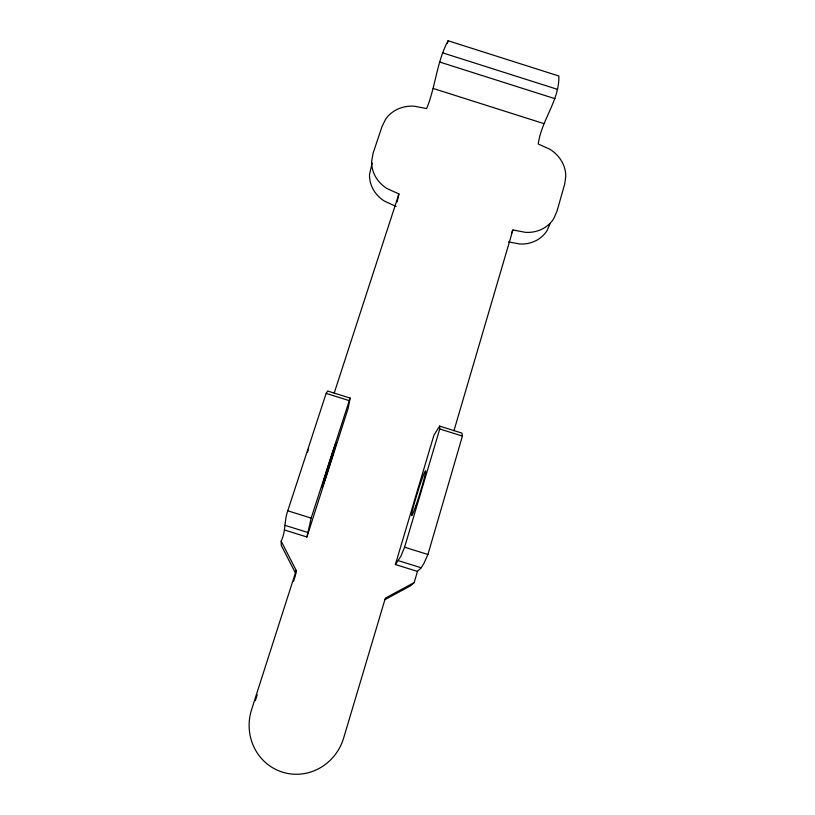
<?xml version="1.0" encoding="UTF-8"?>
<svg xmlns="http://www.w3.org/2000/svg" width="815" height="815" viewBox="0 0 815 815"><rect width="100%" height="100%" fill="white"/><g stroke="black" fill="none" stroke-linecap="round" stroke-linejoin="round"><path stroke-width="1.22" d="M295.927 573.923L296.202 570.418L281.165 541.17C285.902 531.543 284.109 520.785 287.756 510.801L326.153 393.401L327.722 391.057L350.124 398.077L348.178 408.254L306.919 536.993L284.771 530.096M511.362 233.172L512.91 229.983L525.553 232.346A32.804 30.023 24.1 0 0 553.65 218.746L556.951 211.35L564.714 184.017L565.783 176.071A32.569 29.605 23.7 0 0 549.697 149.176L538.257 143.99C541.394 120.06 559.498 100.612 558.866 75.999L448.077 40.75C436.697 61.899 435.658 86.522 426.663 108.589L414.224 106.205A32.641 29.676 15.2 0 0 385.76 119.021L382.154 126.182L373.107 153.179L371.65 161.176A32.865 30.104 14.9 0 0 387.156 188.611L398.912 193.96L397.139 201.916M306.919 536.993L311.157 518.096L350.124 398.077M447.496 43.124L448.077 40.75M384.812 599.718L410.719 585.71L414.193 582.562L417.453 571.407L421.202 567.77L423.922 563.43L427.926 554.485L462.421 436.076L461.932 433.101L439.601 426.102L433.957 435.108L395.377 564.53L417.453 571.407M453.945 430.738L512.91 229.983M395.377 564.53L400.888 556.258L404.597 547.211L439.743 428.975L439.601 426.102M296.202 570.418L251.621 709.498A50.214 48.177 -72.6 0 0 282.652 772.202A50.214 48.177 -72.6 0 0 343.675 737.942L385.352 598.139L414.193 582.562M255.299 700.747L257.224 694.706M293.604 581.166L295.539 575.125M334.15 393.217L398.912 193.96M372.17 162.99L369.541 174.41A32.06 29.452 14.8 0 0 384.649 201.234L396.121 206.46M550.247 223.412L547.018 230.645A31.989 29.381 24.1 0 1 519.583 243.97L508.489 241.902M287.756 510.801L311.157 518.096M404.597 547.211L427.926 554.485M284.741 525.268L307.51 532.368M398.494 560.7L421.202 567.77M326.153 393.401L348.891 400.522M439.743 428.975L462.421 436.076M442.576 52.822L557.643 89.406M439.591 62.011L554.934 98.676M433.203 88.468L543.778 123.574M295.356 572.823L281.287 545.439L281.165 541.17M307.398 452.498A23.554 1.019 -72.4 0 1 308.528 449.106M415.813 505.84A23.523 1.263 -72.8 0 0 425.593 470.836A23.523 1.263 -72.8 0 0 414.377 503.11A23.523 1.263 -72.8 0 0 415.813 505.84M324.676 480.412A23.554 0.56 -72.5 0 0 336.065 443.35A23.554 0.56 -72.5 0 0 326.306 472.109A23.554 0.56 -72.5 0 0 324.676 480.412"/></g></svg>
